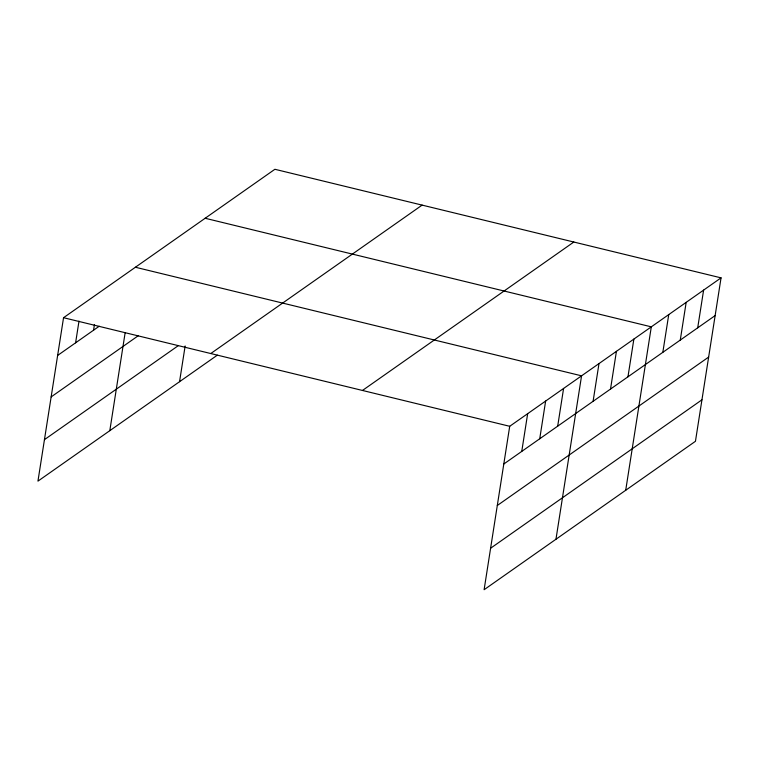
<?xml version="1.0" encoding="UTF-8"?>
<svg xmlns="http://www.w3.org/2000/svg" width="759" height="759" viewBox="0 0 759 759"><rect width="100%" height="100%" fill="white"/><g stroke="black" fill="none" stroke-linecap="round" stroke-linejoin="round"><path stroke-width="1.14" d="M721.05 277.86L509.706 426.292L484.109 589.715L695.453 441.292L721.05 277.86L274.891 169.285L63.547 317.708L37.95 481.14L217.33 355.165M75.596 342.821L79.002 321.095M93.566 330.203L94.458 324.482M109.808 430.676L125.159 332.622M179.551 381.692L185.149 345.971M521.756 451.406L527.666 413.674M539.725 438.787L545.636 401.056M557.685 426.169L563.595 388.437M555.967 539.251L581.565 375.828L135.396 267.244M593.092 401.312L598.993 363.58M610.521 389.063L616.431 351.332M627.959 376.815L633.869 339.093M625.71 490.276L651.307 326.844L205.148 218.26M662.835 352.328L668.745 314.596M680.273 340.079L686.174 302.357M697.701 327.841L703.612 290.109M57.637 355.44L99.239 326.218M51.138 396.919L138.499 335.563M44.449 439.651L178.299 345.649M210.774 353.542L422.127 205.11M362.47 390.458L573.813 242.036M503.796 464.015L715.139 315.592M497.297 505.503L708.65 357.072M490.608 548.235L701.952 399.813M63.547 317.708L509.706 426.292"/></g></svg>
